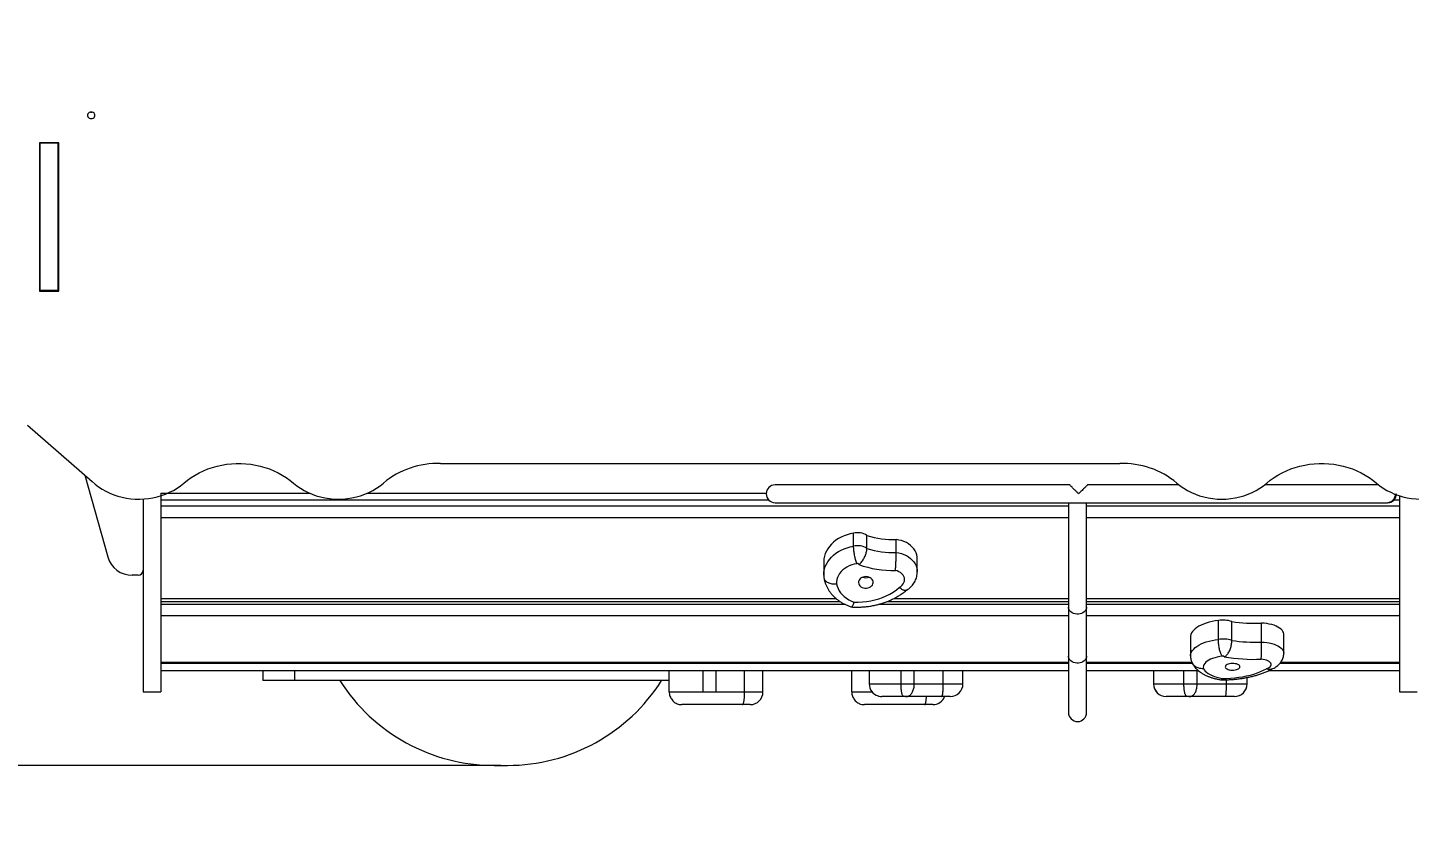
# Model space of a CAD drawing. Header units: millimetres. Extents: x -5824 to 5141, y -3468 to 2764.
# Drawn here: x -1922 to -295, y -910 to 21 of the extents above; entities that cross this region are included whole.
import ezdxf

# ---------------------------------------------------------------- set-up
doc = ezdxf.new("R2010")
doc.units = ezdxf.units.MM
for name, color, linetype in [('DIKOM_ОБЪЕКТ', 7, 'Continuous'), ('DIKOM_РАЗМЕР_ЗОНА', 7, 'Continuous'), ('DIKOM_РАЗМЕР_ОБЪЕКТА', 7, 'Continuous')]:
    doc.layers.add(name, color=color, linetype=linetype)
doc.styles.add('style1', font='arial.ttf', dxfattribs={"width": 0.8})
doc.dimstyles.new('1-50', dxfattribs={"dimtxt": 300, "dimasz": 200, "dimexe": 100, "dimexo": 0, "dimgap": 100, "dimtad": 1, "dimtxsty": 'style1', "dimcen": 200, "dimclrd": 7, "dimclre": 7, "dimclrt": 7, "dimadec": 1, "dimazin": 2, "dimtfac": 1, "dimtmove": 0, "dimatfit": 2, "dimfxl": 0, "dimlwd": 25, "dimlwe": 18, "dimarcsym": 0})

# ---------------------------------------------------------------- blocks, each defined once
blk = doc.blocks.new('*D13')
at = {"layer": 'Defpoints', "color": 0, "transparency": 16777216}
for p in [(5141.2, -697.1), (-4736.1, -1186), (5141.2, -3367.9)]:
    blk.add_point(p, dxfattribs=at)
at = {"layer": 'DIKOM_РАЗМЕР_ЗОНА', "color": 7, "lineweight": 18, "transparency": 16777216}
for p, q in [((5141.2, -697.1), (5141.2, -3467.9)), ((-4736.1, -1186), (-4736.1, -3467.9))]:
    blk.add_line(p, q, dxfattribs=at)
at = {"layer": 'DIKOM_РАЗМЕР_ЗОНА', "color": 7, "lineweight": 25, "transparency": 16777216}
blk.add_line((-4336.1, -3367.9), (4741.2, -3367.9), dxfattribs=at)
at = {"layer": 'DIKOM_РАЗМЕР_ЗОНА', "color": 7, "transparency": 16777216}
for points in [[(-4336.1, -3301.3), (-4336.1, -3434.6), (-4736.1, -3367.9)], [(4741.2, -3301.3), (4741.2, -3434.6), (5141.2, -3367.9)]]:
    blk.add_solid(points, dxfattribs=at)
at = {"layer": 'DIKOM_РАЗМЕР_ЗОНА', "color": 7, "transparency": 16777216, "insert": (273.3, -3134.8), "char_height": 300, "attachment_point": 5, "style": 'style1'}
blk.add_mtext('9900', dxfattribs=at)
blk = doc.blocks.new('*D14')
at = {"layer": 'Defpoints', "color": 0, "transparency": 16777216}
for p in [(3141.2, -256.5), (-3089.7, -266.9), (3141.2, -2039.4)]:
    blk.add_point(p, dxfattribs=at)
at = {"layer": 'DIKOM_РАЗМЕР_ОБЪЕКТА', "color": 7, "lineweight": 18, "transparency": 16777216}
for p, q in [((3141.2, -256.5), (3141.2, -2139.4)), ((-3089.7, -266.9), (-3089.7, -2139.4))]:
    blk.add_line(p, q, dxfattribs=at)
at = {"layer": 'DIKOM_РАЗМЕР_ОБЪЕКТА', "color": 7, "lineweight": 25, "transparency": 16777216}
blk.add_line((-2689.7, -2039.4), (2741.2, -2039.4), dxfattribs=at)
at = {"layer": 'DIKOM_РАЗМЕР_ОБЪЕКТА', "color": 7, "transparency": 16777216}
for points in [[(-2689.7, -1972.8), (-2689.7, -2106.1), (-3089.7, -2039.4)], [(2741.2, -1972.8), (2741.2, -2106.1), (3141.2, -2039.4)]]:
    blk.add_solid(points, dxfattribs=at)
at = {"layer": 'DIKOM_РАЗМЕР_ОБЪЕКТА', "color": 7, "transparency": 16777216, "insert": (361.8, -1806.3), "char_height": 300, "attachment_point": 5, "style": 'style1'}
blk.add_mtext('6200', dxfattribs=at)
blk = doc.blocks.new('*D15')
at = {"layer": 'Defpoints', "color": 0, "transparency": 16777216}
for p in [(-1365, 964.2), (-3682.3, -847.2), (-1365, -847.2)]:
    blk.add_point(p, dxfattribs=at)
at = {"layer": 'DIKOM_РАЗМЕР_ОБЪЕКТА', "color": 7, "lineweight": 18, "transparency": 16777216}
for p, q in [((-1365, 964.2), (-3782.3, 964.2)), ((-1365, -847.2), (-3782.3, -847.2))]:
    blk.add_line(p, q, dxfattribs=at)
at = {"layer": 'DIKOM_РАЗМЕР_ОБЪЕКТА', "color": 7, "lineweight": 25, "transparency": 16777216}
blk.add_line((-3682.3, 564.2), (-3682.3, -447.2), dxfattribs=at)
at = {"layer": 'DIKOM_РАЗМЕР_ОБЪЕКТА', "color": 7, "transparency": 16777216}
for points in [[(-3749, 564.2), (-3615.7, 564.2), (-3682.3, 964.2)], [(-3749, -447.2), (-3615.7, -447.2), (-3682.3, -847.2)]]:
    blk.add_solid(points, dxfattribs=at)
at = {"layer": 'DIKOM_РАЗМЕР_ОБЪЕКТА', "color": 7, "transparency": 16777216, "insert": (-3915.5, 58.5), "char_height": 300, "attachment_point": 5, "rotation": 90, "style": 'style1'}
blk.add_mtext('1800', dxfattribs=at)

msp = doc.modelspace()

# ---------------------------------------------------------------- linework, layer by layer
at = {"layer": 'DIKOM_ОБЪЕКТ', "color": 7, "linetype": 'Continuous', "lineweight": 15}
for p, q in [((-1885.343, -114.347), (-1907.843, -114.347)), ((-1907.843, -114.347), (-1907.843, -288.851)), ((-1907.093, -114.347), (-1907.093, -114.996)), ((-1886.093, -114.996), (-1907.093, -114.996)), ((-1907.093, -288.201), (-1907.093, -114.996)), ((-1886.093, -114.347), (-1886.093, -114.996)), ((-1886.093, -288.201), (-1886.093, -114.996)), ((-1885.343, -288.851), (-1885.343, -114.347)), ((-1885.343, -275.61), (-1886.093, -275.61)), ((-1907.843, -281.351), (-1907.093, -281.351)), ((-1907.843, -288.851), (-1885.343, -288.851)), ((-1886.093, -288.201), (-1907.093, -288.201)), ((-1885.343, -278.022), (-1886.093, -278.022)), ((-1886.093, -281.351), (-1885.343, -281.351)), ((-1922.176, -446.589), (-1846.148, -512.972)), ((-1435.825, -491.886), (-636.361, -491.886)), ((-1854.585, -505.605), (-1827.709, -601.589)), ((-695.068, -517), (-1041.999, -517)), ((-566.461, -517), (-674.222, -517)), ((-331.465, -517), (-465.796, -517)), ((-1785.974, -533.671), (-1785.974, -760.5)), ((-1764.974, -526.65), (-1764.974, -760.5)), ((-1764.974, -526.65), (-1590.283, -526.65)), ((-1764.974, -534.473), (-1049.849, -534.473)), ((-1521.833, -526.65), (-1052.465, -526.65)), ((-313.248, -534.473), (-306.974, -534.473)), ((-306.974, -529.847), (-306.974, -760.5)), ((-1764.974, -541.641), (-696.624, -541.641)), ((-1041.999, -538), (-322.009, -538)), ((-696.624, -538), (-696.624, -661.092)), ((-675.324, -661.092), (-675.324, -538)), ((-675.324, -541.641), (-306.974, -541.641)), ((-322.009, -538), (-321.07, -538)), ((-696.624, -555.67), (-1764.974, -555.67)), ((-306.974, -555.67), (-675.324, -555.67)), ((-949.623, -589.192), (-949.623, -573.894)), ((-933.938, -591.949), (-933.938, -576.65)), ((-899.419, -596.707), (-899.419, -581.409)), ((-984.71, -607.911), (-984.71, -623.209)), ((-874.626, -619.405), (-874.626, -604.107)), ((-1791.974, -623.5), (-1798.821, -623.5)), ((-1764.974, -650.579), (-970.481, -650.579)), ((-901.885, -650.579), (-696.624, -650.579)), ((-675.324, -650.579), (-306.974, -650.579)), ((-1764.974, -654.46), (-965.345, -654.46)), ((-1764.974, -657.596), (-959.81, -657.596)), ((-920.114, -657.596), (-696.624, -657.596)), ((-910.498, -654.46), (-696.624, -654.46)), ((-696.624, -661.092), (-696.624, -718.639)), ((-675.324, -654.46), (-306.974, -654.46)), ((-675.324, -657.596), (-306.974, -657.596)), ((-675.324, -718.639), (-675.324, -661.092)), ((-696.624, -671.055), (-1764.974, -671.055)), ((-306.974, -671.055), (-675.324, -671.055)), ((-520.16, -698.926), (-520.16, -676.674)), ((-504.305, -700.116), (-504.305, -677.865)), ((-469.507, -701.985), (-469.507, -679.733)), ((-552.882, -696.026), (-552.882, -718.278)), ((-443.121, -715.152), (-443.121, -692.901)), ((-1764.974, -725.754), (-696.624, -725.754)), ((-1764.974, -726.853), (-696.624, -726.853)), ((-696.624, -718.639), (-696.624, -784.941)), ((-675.324, -784.941), (-675.324, -718.639)), ((-675.324, -725.754), (-551.411, -725.754)), ((-675.324, -726.853), (-550.901, -726.853)), ((-447.405, -726.853), (-306.974, -726.853)), ((-446.573, -725.754), (-306.974, -725.754)), ((-696.624, -735.723), (-1764.974, -735.723)), ((-1644.974, -735.723), (-1644.974, -747.223)), ((-1607.461, -747.223), (-1644.974, -747.223)), ((-1607.461, -747.223), (-1607.461, -735.723)), ((-1166.64, -747.223), (-1607.461, -747.223)), ((-1166.64, -760.723), (-1166.64, -735.723)), ((-1126.714, -760.723), (-1126.714, -735.723)), ((-1111.518, -760.723), (-1111.518, -735.723)), ((-1077.892, -760.723), (-1077.892, -735.723)), ((-1056.292, -760.723), (-1056.292, -735.723)), ((-951.741, -760.723), (-951.741, -735.723)), ((-931.165, -735.723), (-931.165, -751.223)), ((-893.671, -751.223), (-893.671, -735.723)), ((-878.204, -751.223), (-878.204, -735.723)), ((-844.073, -751.223), (-844.073, -735.723)), ((-820.871, -751.223), (-820.871, -735.723)), ((-543.67, -735.723), (-675.324, -735.723)), ((-596.544, -735.723), (-596.544, -751.223)), ((-596.527, -735.723), (-596.527, -751.223)), ((-560.688, -751.223), (-560.688, -735.723)), ((-545.065, -751.223), (-545.065, -735.723)), ((-510.657, -751.223), (-510.657, -746.446)), ((-486.365, -751.223), (-486.365, -743.738)), ((-486.277, -751.223), (-486.277, -743.722)), ((-306.974, -735.723), (-461.067, -735.723)), ((-1785.974, -760.5), (-1764.974, -760.5)), ((-1166.64, -760.723), (-1126.714, -760.723)), ((-1126.714, -760.723), (-1111.518, -760.723)), ((-1111.518, -760.723), (-1077.892, -760.723)), ((-1077.892, -760.723), (-1056.292, -760.723)), ((-951.741, -760.723), (-927.773, -760.723)), ((-931.165, -751.223), (-893.671, -751.223)), ((-893.671, -751.223), (-878.204, -751.223)), ((-878.204, -751.223), (-844.073, -751.223)), ((-844.073, -751.223), (-820.871, -751.223)), ((-596.544, -751.223), (-596.527, -751.223)), ((-596.527, -751.223), (-560.688, -751.223)), ((-560.688, -751.223), (-545.065, -751.223)), ((-545.065, -751.223), (-510.657, -751.223)), ((-510.657, -751.223), (-486.365, -751.223)), ((-486.365, -751.223), (-486.277, -751.223)), ((-306.974, -760.5), (-285.974, -760.5)), ((-1124.353, -775.723), (-1151.629, -775.723)), ((-1122.374, -775.723), (-1124.353, -775.723)), ((-1080.616, -775.723), (-1122.379, -775.723)), ((-1071.292, -775.723), (-1080.616, -775.723)), ((-910.103, -775.723), (-936.73, -775.723)), ((-890.471, -766.223), (-916.165, -766.223)), ((-908.095, -775.723), (-910.103, -775.723)), ((-866.023, -775.723), (-908.098, -775.723)), ((-888.423, -766.223), (-890.471, -766.223)), ((-845.951, -766.223), (-888.423, -766.223)), ((-856.385, -775.723), (-866.023, -775.723)), ((-835.871, -766.223), (-845.951, -766.223)), ((-581.527, -766.223), (-581.543, -766.223)), ((-556.928, -766.223), (-581.527, -766.223)), ((-554.834, -766.223), (-556.928, -766.223)), ((-511.962, -766.223), (-554.834, -766.223)), ((-501.365, -766.223), (-511.962, -766.223)), ((-501.277, -766.223), (-501.365, -766.223)), ((-1372.728, -847.223), (-1357.22, -847.223))]:
    msp.add_line(p, q, dxfattribs=at)
at = {"layer": 'DIKOM_ОБЪЕКТ', "color": 7, "linetype": 'Continuous', "lineweight": 15, "flags": 128}
for points in [[(-1847.093, -78.277), (-1848.333, -78.431), (-1849.472, -78.882), (-1850.419, -79.592), (-1851.096, -80.504), (-1851.448, -81.545), (-1851.448, -82.63), (-1851.096, -83.67), (-1850.419, -84.583), (-1849.472, -85.293), (-1848.333, -85.743), (-1847.093, -85.898), (-1845.854, -85.743), (-1844.714, -85.293), (-1843.768, -84.583), (-1843.091, -83.67), (-1842.738, -82.63), (-1842.738, -81.545), (-1843.091, -80.504), (-1843.768, -79.592), (-1844.714, -78.882), (-1845.854, -78.431), (-1847.093, -78.277)], [(-1847.874, -78.337), (-1847.093, -78.398), (-1846.312, -78.337)], [(-1738.16, -514.941), (-1733.969, -511.55), (-1729.542, -508.392), (-1724.895, -505.481), (-1720.047, -502.827), (-1715.016, -500.441), (-1709.823, -498.333), (-1704.488, -496.51), (-1699.031, -494.98), (-1693.475, -493.748), (-1687.84, -492.821), (-1682.15, -492.2), (-1676.426, -491.889), (-1670.69, -491.889), (-1664.966, -492.2), (-1659.275, -492.821), (-1653.641, -493.748), (-1648.084, -494.98), (-1642.628, -496.51), (-1637.293, -498.333), (-1632.1, -500.441), (-1627.069, -502.827), (-1622.221, -505.481), (-1617.574, -508.392), (-1613.147, -511.55), (-1608.956, -514.941)], [(-463.23, -514.941), (-459.04, -511.55), (-454.613, -508.392), (-449.966, -505.481), (-445.117, -502.827), (-440.087, -500.441), (-434.894, -498.333), (-429.559, -496.51), (-424.102, -494.98), (-418.546, -493.748), (-412.911, -492.821), (-407.221, -492.2), (-401.496, -491.889), (-395.761, -491.889), (-390.037, -492.2), (-384.346, -492.821), (-378.712, -493.748), (-373.155, -494.98), (-367.699, -496.51), (-362.364, -498.333), (-357.17, -500.441), (-352.14, -502.827), (-347.292, -505.481), (-342.645, -508.392), (-338.217, -511.55), (-334.027, -514.941)], [(-1846.148, -512.972), (-1842.458, -516.196), (-1838.518, -519.19), (-1834.345, -521.938), (-1829.962, -524.427), (-1825.388, -526.645), (-1820.646, -528.58), (-1815.76, -530.224), (-1810.754, -531.569), (-1805.651, -532.607), (-1800.477, -533.334), (-1795.256, -533.747), (-1790.016, -533.842), (-1784.78, -533.621), (-1779.575, -533.083), (-1774.426, -532.231), (-1769.359, -531.071), (-1764.397, -529.606), (-1759.566, -527.845), (-1754.888, -525.796), (-1750.387, -523.469), (-1746.085, -520.876), (-1742.002, -518.029), (-1738.16, -514.941)], [(-1608.956, -514.941), (-1605.041, -518.082), (-1600.878, -520.974), (-1596.489, -523.603), (-1591.894, -525.954), (-1587.118, -528.017), (-1582.185, -529.78), (-1577.119, -531.235), (-1571.947, -532.374), (-1566.694, -533.192), (-1561.388, -533.684), (-1556.054, -533.849), (-1550.721, -533.684), (-1545.414, -533.191), (-1540.162, -532.373), (-1534.99, -531.233), (-1529.924, -529.778), (-1524.991, -528.014), (-1520.216, -525.952), (-1515.621, -523.6), (-1511.232, -520.971), (-1507.069, -518.078), (-1503.155, -514.937)], [(-569.032, -514.937), (-565.117, -518.078), (-560.955, -520.971), (-556.565, -523.6), (-551.971, -525.952), (-547.195, -528.014), (-542.262, -529.778), (-537.197, -531.233), (-532.025, -532.373), (-526.772, -533.191), (-521.466, -533.684), (-516.132, -533.849), (-510.799, -533.684), (-505.492, -533.192), (-500.239, -532.374), (-495.067, -531.235), (-490.002, -529.78), (-485.068, -528.017), (-480.292, -525.954), (-475.698, -523.603), (-471.308, -520.974), (-467.145, -518.082), (-463.23, -514.941)], [(-334.027, -514.941), (-330.184, -518.029), (-326.101, -520.876), (-321.799, -523.469), (-317.298, -525.796), (-312.621, -527.845), (-307.789, -529.606), (-302.828, -531.071), (-297.76, -532.231), (-292.611, -533.083), (-287.406, -533.621), (-282.171, -533.842), (-276.93, -533.747), (-271.71, -533.334), (-266.536, -532.607), (-261.433, -531.569), (-256.426, -530.224), (-251.54, -528.58), (-246.799, -526.645), (-242.225, -524.427), (-237.841, -521.938), (-233.669, -519.19), (-229.728, -516.196), (-226.039, -512.972)], [(-949.623, -573.894), (-953.448, -574.657), (-957.171, -575.689), (-960.762, -576.981), (-964.192, -578.523), (-967.433, -580.302), (-970.459, -582.303), (-973.245, -584.512), (-975.77, -586.91), (-978.012, -589.477), (-979.954, -592.192), (-981.58, -595.035), (-982.877, -597.982), (-983.834, -601.009), (-984.444, -604.092), (-984.701, -607.205), (-984.71, -607.911)], [(-874.626, -604.107), (-874.749, -602.003), (-875.222, -599.483), (-876.045, -597.02), (-877.208, -594.645), (-878.698, -592.386), (-880.495, -590.272), (-882.576, -588.328), (-884.918, -586.579), (-887.491, -585.046), (-890.262, -583.748), (-893.198, -582.701), (-896.263, -581.918), (-899.419, -581.409)], [(-984.71, -623.193), (-984.701, -622.503), (-984.444, -619.39), (-983.834, -616.307), (-982.877, -613.28), (-981.58, -610.334), (-979.954, -607.491), (-978.012, -604.775), (-975.77, -602.208), (-973.245, -599.81), (-970.459, -597.602), (-967.433, -595.6), (-964.192, -593.821), (-960.762, -592.279), (-957.171, -590.987), (-953.448, -589.956), (-949.623, -589.192)], [(-899.419, -596.707), (-896.263, -597.217), (-893.198, -598), (-890.262, -599.047), (-887.491, -600.345), (-884.918, -601.878), (-882.576, -603.627), (-880.495, -605.57), (-878.698, -607.684), (-877.208, -609.943), (-876.045, -612.319), (-875.222, -614.781), (-874.749, -617.301), (-874.627, -619.353)], [(-945.609, -609.845), (-948.766, -610.412), (-951.823, -611.253), (-954.742, -612.36), (-957.486, -613.718), (-960.021, -615.311), (-962.315, -617.117), (-964.339, -619.115), (-966.068, -621.279), (-967.48, -623.583), (-968.558, -625.997), (-969.287, -628.492), (-969.659, -631.035), (-969.67, -633.595)], [(-895.796, -637.765), (-893.989, -636.618), (-892.446, -635.25), (-891.209, -633.699), (-890.313, -632.009), (-889.781, -630.225), (-889.628, -628.396), (-889.859, -626.572), (-890.468, -624.803), (-891.436, -623.138), (-892.739, -621.621), (-894.34, -620.296), (-896.195, -619.197), (-898.254, -618.356), (-900.461, -617.794)], [(-969.67, -633.595), (-968.967, -636.348), (-967.921, -639.033), (-966.541, -641.621), (-964.841, -644.087), (-962.839, -646.407), (-960.554, -648.558), (-958.009, -650.517), (-955.23, -652.265), (-952.244, -653.786), (-949.081, -655.063)], [(-926.615, -630.871), (-927.024, -629.529), (-927.766, -628.28), (-928.811, -627.174), (-930.116, -626.257), (-931.627, -625.567), (-933.284, -625.131), (-935.017, -624.968), (-936.756, -625.085), (-938.431, -625.476), (-939.971, -626.125), (-941.314, -627.006), (-942.406, -628.084), (-943.201, -629.313), (-943.667, -630.643), (-943.785, -632.02), (-943.55, -633.388), (-942.972, -634.691), (-942.073, -635.875), (-940.892, -636.891), (-939.477, -637.699), (-937.885, -638.265), (-936.181, -638.566), (-934.436, -638.589), (-932.72, -638.334), (-931.105, -637.811), (-929.656, -637.042), (-928.432, -636.057), (-927.483, -634.898), (-926.85, -633.612), (-926.556, -632.251), (-926.615, -630.871)], [(-949.081, -655.063), (-944.124, -655.116), (-939.176, -654.881), (-934.263, -654.361), (-929.412, -653.557), (-924.647, -652.475), (-919.996, -651.121), (-915.482, -649.5), (-911.131, -647.623), (-906.965, -645.499), (-903.006, -643.139), (-899.276, -640.557), (-895.796, -637.765)], [(-675.324, -661.092), (-675.506, -662.601), (-676.044, -664.059), (-676.919, -665.416), (-678.104, -666.626), (-679.556, -667.648), (-681.227, -668.446), (-683.06, -668.993), (-684.992, -669.272), (-686.957, -669.272), (-688.889, -668.993), (-690.721, -668.446), (-692.392, -667.648), (-693.845, -666.626), (-695.029, -665.416), (-695.905, -664.059), (-696.443, -662.601), (-696.624, -661.092)], [(-675.324, -661.092), (-675.506, -662.601), (-676.044, -664.059), (-676.919, -665.416), (-678.104, -666.626), (-679.556, -667.648), (-681.227, -668.446), (-683.06, -668.993), (-684.992, -669.272), (-686.957, -669.272), (-688.889, -668.993), (-690.721, -668.446), (-692.392, -667.648), (-693.845, -666.626), (-695.029, -665.416), (-695.905, -664.059), (-696.443, -662.601), (-696.624, -661.092)], [(-520.16, -676.674), (-523.926, -677.209), (-527.571, -677.897), (-531.066, -678.731), (-534.383, -679.705), (-537.494, -680.81), (-540.376, -682.038), (-543.003, -683.379), (-545.357, -684.823), (-547.416, -686.356), (-549.165, -687.968), (-550.59, -689.645), (-551.679, -691.373), (-552.422, -693.139), (-552.816, -694.929), (-552.882, -696.026)], [(-443.121, -692.901), (-443.14, -692.424), (-443.435, -690.962), (-444.083, -689.524), (-445.077, -688.127), (-446.405, -686.79), (-448.05, -685.527), (-449.992, -684.356), (-452.206, -683.29), (-454.667, -682.343), (-457.342, -681.525), (-460.2, -680.848), (-463.205, -680.32), (-466.32, -679.947), (-469.507, -679.733)], [(-552.882, -718.268), (-552.816, -717.18), (-552.422, -715.391), (-551.679, -713.625), (-550.59, -711.897), (-549.165, -710.22), (-547.416, -708.608), (-545.357, -707.074), (-543.003, -705.631), (-540.376, -704.29), (-537.494, -703.062), (-534.383, -701.956), (-531.066, -700.983), (-527.571, -700.149), (-523.926, -699.461), (-520.16, -698.926)], [(-469.507, -701.985), (-466.32, -702.198), (-463.205, -702.572), (-460.2, -703.1), (-457.342, -703.777), (-454.667, -704.594), (-452.206, -705.542), (-449.992, -706.608), (-448.05, -707.779), (-446.405, -709.041), (-445.077, -710.379), (-444.083, -711.776), (-443.435, -713.214), (-443.14, -714.676), (-443.121, -715.152)], [(-675.324, -718.639), (-675.506, -720.149), (-676.044, -721.607), (-676.919, -722.964), (-678.104, -724.174), (-679.556, -725.195), (-681.227, -725.993), (-683.06, -726.541), (-684.992, -726.819), (-686.957, -726.819), (-688.889, -726.541), (-690.721, -725.993), (-692.392, -725.195), (-693.845, -724.174), (-695.029, -722.964), (-695.905, -721.607), (-696.443, -720.149), (-696.624, -718.639)], [(-675.324, -718.639), (-675.506, -720.149), (-676.044, -721.607), (-676.919, -722.964), (-678.104, -724.174), (-679.556, -725.195), (-681.227, -725.993), (-683.06, -726.541), (-684.992, -726.819), (-686.957, -726.819), (-688.889, -726.541), (-690.721, -725.993), (-692.392, -725.195), (-693.845, -724.174), (-695.029, -722.964), (-695.905, -721.607), (-696.443, -720.149), (-696.624, -718.639)], [(-515.35, -718.778), (-518.462, -719.184), (-521.456, -719.745), (-524.293, -720.456), (-526.938, -721.306), (-529.357, -722.286), (-531.521, -723.384), (-533.403, -724.584), (-534.978, -725.874), (-536.227, -727.235), (-537.134, -728.651), (-537.688, -730.105), (-537.882, -731.578), (-537.713, -733.051)], [(-513.176, -719.243), (-513.252, -719.081), (-513.417, -718.934), (-513.661, -718.812), (-513.967, -718.723), (-514.312, -718.673), (-514.675, -718.666), (-515.029, -718.702), (-515.35, -718.778)], [(-494.914, -730.399), (-495.417, -729.637), (-496.245, -728.936), (-497.366, -728.326), (-498.733, -727.832), (-500.29, -727.473), (-501.974, -727.264), (-503.716, -727.214), (-505.445, -727.324), (-507.089, -727.592), (-508.582, -728.004), (-509.861, -728.545), (-510.876, -729.193), (-511.584, -729.92), (-511.956, -730.697), (-511.978, -731.493), (-511.648, -732.274), (-510.979, -733.009), (-510, -733.668), (-508.749, -734.223), (-507.279, -734.652), (-505.65, -734.937), (-503.928, -735.067), (-502.184, -735.037), (-500.489, -734.847), (-498.912, -734.505), (-497.519, -734.026), (-496.366, -733.429), (-495.5, -732.738), (-494.957, -731.982), (-494.759, -731.191), (-494.914, -730.399)], [(-463.661, -733.589), (-461.937, -732.883), (-460.491, -732.057), (-459.365, -731.134), (-458.588, -730.138), (-458.182, -729.098), (-458.158, -728.042), (-458.516, -726.998), (-459.247, -725.996), (-460.33, -725.062), (-461.737, -724.222), (-463.428, -723.5), (-465.357, -722.914), (-467.472, -722.482), (-469.714, -722.215)], [(-537.713, -733.051), (-536.819, -734.618), (-535.587, -736.136), (-534.028, -737.591), (-532.158, -738.967), (-529.997, -740.252), (-527.565, -741.432), (-524.887, -742.495), (-521.99, -743.431), (-518.902, -744.231), (-515.654, -744.886)], [(-515.654, -744.886), (-510.702, -744.791), (-505.778, -744.532), (-500.909, -744.108), (-496.121, -743.524), (-491.439, -742.781), (-486.89, -741.884), (-482.496, -740.838), (-478.283, -739.648), (-474.271, -738.321), (-470.484, -736.863), (-466.941, -735.283), (-463.661, -733.589)]]:
    msp.add_lwpolyline(points, dxfattribs=at)
at = {"layer": 'DIKOM_ОБЪЕКТ', "color": 7, "linetype": 'Continuous', "lineweight": 15}
for centre, radius, start, end in [((-1847.093, -73.334), 5.064, 261.127481, 278.872519), ((-1439.387, -591.34), 99.518, 87.949035, 129.849166), ((-632.74, -591.165), 99.345, 50.112678, 92.089143), ((-1041.999, -527.5), 10.5, 90, 270), ((-322.009, -527.5), 10.5, 270.000658, 0.000643), ((-321.07, -527.5), 10.5, 269.999581, 0.00172), ((-944.887, -592.949), 19.635, 56.10859, 103.959372), ((-903.584, -484.046), 97.452, 251.851967, 272.449428), ((-1798.821, -593.5), 30, 195.642246, 270), ((-944.887, -608.248), 19.635, 56.10859, 103.959372), ((-903.583, -499.34), 97.456, 251.852248, 272.448758), ((-1791.974, -617.5), 6, 270, 0), ((-944.878, -611.06), 1.418, 12.792472, 121.074906), ((-903.696, -502.656), 115.184, 249.786356, 271.609839), ((-935.163, -615.742), 10.637, 248.978441, 291.021559), ((-514.612, -708.948), 32.747, 71.655465, 99.754041), ((-477.944, -511.866), 168.079, 260.976501, 272.877233), ((-514.612, -731.201), 32.748, 71.656038, 99.753468), ((-477.943, -534.111), 168.085, 260.976521, 272.876821), ((-478.033, -524.567), 197.823, 259.767268, 272.410051), ((-1372.728, -632.223), 215, 212.336026, 270), ((-1357.22, -632.223), 215, 270, 327.663974), ((-1071.292, -760.723), 15, 270, 0), ((-916.165, -751.223), 15, 180, 252.153202), ((-835.871, -751.223), 15, 270, 0), ((-581.544, -751.223), 15, 180, 270), ((-581.527, -751.223), 15, 180, 270), ((-501.365, -751.223), 15, 270, 0), ((-501.277, -751.223), 15, 270, 0), ((-856.386, -760.723), 15, 270, 338.489812), ((-685.974, -784.941), 10.65, 180, 0)]:
    msp.add_arc(centre, radius, start, end, dxfattribs=at)
for points, knots in [([(-684.716, -527.5), (-684.721, -527.495), (-685.518, -526.711), (-687.129, -525.119), (-689.24, -523.029), (-691.032, -521.243), (-692.71, -519.558), (-694.149, -518.089), (-695.06, -517.13), (-695.053, -517.102), (-695.051, -517.091)], [0, 0, 0, 0, 0.00105107, 0.168619, 0.34108582, 0.46156092, 0.58488, 0.76446711, 0.9072183, 1, 1, 1, 1]), ([(-674.225, -517.085), (-674.196, -517.058), (-674.094, -516.964), (-674.603, -517.487), (-675.517, -518.407), (-676.681, -519.568), (-678.027, -520.904), (-679.694, -522.551), (-681.969, -524.795), (-683.688, -526.48), (-684.711, -527.495), (-684.716, -527.5)], [0, 0, 0, 0, 0.04758315, 0.17217345, 0.30347916, 0.40385761, 0.50708728, 0.64470761, 0.78622277, 0.99897064, 1, 1, 1, 1]), ([(-321.07, -538), (-320.433, -537.961), (-319.226, -537.887), (-317.966, -537.589), (-317.386, -537.323), (-317.324, -537.294)], [0, 0, 0, 0, 0.50026672, 0.94721648, 1, 1, 1, 1]), ([(-945.609, -609.845), (-945.614, -609.836), (-946.014, -609.003), (-946.566, -607.374), (-947.29, -604.819), (-947.87, -602.395), (-948.387, -599.898), (-948.822, -597.446), (-949.175, -595.061), (-949.429, -592.862), (-949.592, -590.843), (-949.613, -589.748), (-949.623, -589.192)], [0, 0, 0, 0, 0.00168067, 0.143232348, 0.248861418, 0.357558631, 0.463116092, 0.571733714, 0.677269397, 0.785866405, 0.891401446, 1, 1, 1, 1]), ([(-943.495, -610.746), (-943.488, -610.742), (-942.943, -610.461), (-941.96, -609.713), (-940.539, -608.255), (-939.134, -606.418), (-937.805, -604.281), (-936.643, -602.032), (-935.681, -599.789), (-934.909, -597.575), (-934.358, -595.503), (-934.004, -593.57), (-933.96, -592.494), (-933.938, -591.949)], [0, 0, 0, 0, 0.001079465, 0.08125462, 0.164376752, 0.268224245, 0.375111257, 0.478070198, 0.583958117, 0.686485501, 0.791959303, 0.894487987, 1, 1, 1, 1]), ([(-900.461, -617.794), (-900.459, -617.782), (-900.347, -616.882), (-900.171, -615.181), (-899.964, -612.533), (-899.809, -610.049), (-899.682, -607.504), (-899.583, -605.014), (-899.508, -602.602), (-899.457, -600.386), (-899.425, -598.356), (-899.421, -597.262), (-899.419, -596.707)], [0, 0, 0, 0, 0.00204392, 0.14514665, 0.25093627, 0.35975987, 0.4650814, 0.57343172, 0.67855255, 0.78670817, 0.89182771, 1, 1, 1, 1]), ([(-984.686, -623.189), (-984.694, -623.392), (-984.733, -624.366), (-984.642, -625.339), (-984.57, -626.11)], [0, 0, 0, 0, 0.20777382, 1, 1, 1, 1]), ([(-984.574, -626.267), (-984.434, -627.031), (-984.089, -628.922), (-983.257, -631.888), (-982.043, -635.133), (-980.531, -638.282), (-978.735, -641.318), (-976.662, -644.224), (-974.323, -646.983), (-971.73, -649.578), (-968.898, -651.992), (-965.844, -654.209), (-962.585, -656.214), (-959.145, -657.994), (-955.599, -659.506), (-953.151, -660.371), (-951.921, -660.743), (-951.897, -660.75)], [0, 0, 0, 0, 0.04819227, 0.1193023, 0.19053606, 0.2620756, 0.3340123, 0.40641879, 0.47933504, 0.55277355, 0.62671552, 0.70112104, 0.77593187, 0.85107948, 0.92649738, 0.99858667, 1, 1, 1, 1]), ([(-984.537, -626.107), (-984.507, -626.449), (-984.43, -627.309), (-983.828, -628.596), (-982.805, -629.938), (-981.405, -631.11), (-979.662, -632.102), (-977.652, -632.869), (-975.396, -633.402), (-972.759, -633.704), (-970.799, -633.685), (-969.696, -633.597), (-969.67, -633.595)], [0, 0, 0, 0, 0.07414172, 0.18683113, 0.2963458, 0.40903644, 0.51857496, 0.63128388, 0.74087464, 0.85364394, 0.99652718, 1, 1, 1, 1]), ([(-887.277, -640.987), (-887.264, -640.98), (-886.369, -640.473), (-884.715, -639.28), (-882.419, -637.336), (-880.386, -635.155), (-878.632, -632.796), (-877.178, -630.286), (-876.043, -627.661), (-875.22, -624.956), (-874.761, -622.207), (-874.574, -620.322), (-874.63, -619.371), (-874.632, -619.337)], [0, 0, 0, 0, 0.00161833, 0.11592796, 0.23002547, 0.34320619, 0.45522461, 0.56592681, 0.67527521, 0.78332827, 0.89021654, 0.99614944, 1, 1, 1, 1]), ([(-951.824, -660.756), (-951.167, -660.795), (-948.798, -660.938), (-944.702, -660.986), (-939.552, -660.808), (-934.424, -660.361), (-929.336, -659.652), (-924.309, -658.683), (-919.36, -657.456), (-914.511, -655.975), (-909.778, -654.245), (-905.181, -652.272), (-900.74, -650.061), (-896.468, -647.623), (-892.397, -644.956), (-889.241, -642.653), (-887.505, -641.19), (-886.986, -640.753)], [0, 0, 0, 0, 0.02775701, 0.10012109, 0.17250677, 0.24491119, 0.31733733, 0.38978458, 0.46225083, 0.53473246, 0.60722149, 0.67970586, 0.75216902, 0.82459065, 0.89694164, 0.96919207, 1, 1, 1, 1]), ([(-887.298, -640.95), (-887.517, -641.078), (-888.031, -641.379), (-889.114, -641.44), (-890.455, -641.19), (-891.964, -640.565), (-893.737, -639.5), (-895.048, -638.453), (-895.785, -637.776), (-895.796, -637.765)], [0, 0, 0, 0, 0.1203329, 0.28246073, 0.44925999, 0.61180113, 0.77901959, 0.9966929, 1, 1, 1, 1]), ([(-951.885, -660.711), (-951.859, -660.732), (-951.732, -660.833), (-951.425, -660.6), (-950.976, -660.006), (-950.461, -658.975), (-949.836, -657.415), (-949.36, -655.984), (-949.084, -655.074), (-949.081, -655.063)], [0, 0, 0, 0, 0.04613499, 0.21931589, 0.39742862, 0.5722782, 0.75207463, 0.99716365, 1, 1, 1, 1]), ([(-515.35, -718.778), (-515.355, -718.773), (-515.812, -718.303), (-516.469, -717.261), (-517.334, -715.355), (-518.033, -713.355), (-518.659, -711.11), (-519.186, -708.725), (-519.615, -706.223), (-519.923, -703.726), (-520.122, -701.241), (-520.147, -699.705), (-520.16, -698.926)], [0, 0, 0, 0, 0.00168406, 0.1432356, 0.24886502, 0.35755889, 0.46311908, 0.57173351, 0.67726999, 0.78586316, 0.89139952, 1, 1, 1, 1]), ([(-513.176, -719.243), (-513.169, -719.241), (-512.645, -719.065), (-511.712, -718.574), (-510.38, -717.501), (-509.074, -716.016), (-507.847, -714.127), (-506.778, -711.982), (-505.897, -709.689), (-505.191, -707.268), (-504.688, -704.837), (-504.366, -702.403), (-504.326, -700.886), (-504.305, -700.116)], [0, 0, 0, 0, 0.00107995, 0.08125471, 0.16437513, 0.26822417, 0.37510894, 0.47806729, 0.58395672, 0.68648633, 0.79195882, 0.89448808, 1, 1, 1, 1]), ([(-469.714, -722.215), (-469.714, -722.207), (-469.666, -721.686), (-469.598, -720.58), (-469.54, -718.59), (-469.509, -716.534), (-469.495, -714.243), (-469.492, -711.825), (-469.495, -709.299), (-469.501, -706.788), (-469.506, -704.296), (-469.507, -702.763), (-469.507, -701.985)], [0, 0, 0, 0, 0.00204564, 0.14515121, 0.250937, 0.35976239, 0.46508668, 0.57343538, 0.67855716, 0.7867093, 0.89182976, 1, 1, 1, 1]), ([(-457.796, -734.057), (-457.682, -734.016), (-456.582, -733.619), (-454.731, -732.746), (-452.348, -731.361), (-450.31, -729.858), (-448.52, -728.211), (-446.974, -726.424), (-445.673, -724.507), (-444.625, -722.471), (-443.803, -720.26), (-443.297, -717.905), (-443.08, -716.155), (-443.132, -715.245), (-443.138, -715.149)], [0, 0, 0, 0, 0.01417239, 0.13673883, 0.24250286, 0.34294534, 0.43885305, 0.53142438, 0.62167069, 0.71034877, 0.79802011, 0.89472711, 0.98892231, 1, 1, 1, 1]), ([(-552.854, -718.257), (-552.863, -718.445), (-552.911, -719.489), (-552.685, -721.354), (-552.364, -723.034), (-552.131, -723.853), (-552.122, -723.886)], [0, 0, 0, 0, 0.09902761, 0.54951744, 0.98195354, 1, 1, 1, 1]), ([(-552.071, -723.872), (-551.962, -724.295), (-551.67, -725.426), (-550.74, -727.128), (-549.368, -728.901), (-547.633, -730.424), (-545.638, -731.631), (-543.398, -732.509), (-540.781, -733.07), (-538.835, -733.129), (-537.739, -733.053), (-537.713, -733.051)], [0, 0, 0, 0, 0.07448313, 0.199127423, 0.327386229, 0.452054646, 0.580338909, 0.705071881, 0.833418421, 0.996043087, 1, 1, 1, 1]), ([(-551.604, -725.339), (-551.341, -725.932), (-550.716, -727.342), (-549.452, -729.436), (-547.832, -731.631), (-545.94, -733.718), (-543.771, -735.704), (-541.313, -737.583), (-538.564, -739.342), (-535.54, -740.959), (-532.281, -742.414), (-528.836, -743.689), (-525.253, -744.782), (-521.562, -745.684), (-518.771, -746.241), (-517.21, -746.479), (-516.932, -746.522)], [0, 0, 0, 0, 0.047898567, 0.114031758, 0.181748867, 0.251985621, 0.325339271, 0.402184409, 0.482427838, 0.565327529, 0.649664208, 0.734010269, 0.817650951, 0.900380363, 0.98223479, 1, 1, 1, 1]), ([(-516.871, -746.528), (-516.509, -746.531), (-514.469, -746.548), (-510.748, -746.473), (-505.729, -746.238), (-500.745, -745.842), (-495.813, -745.293), (-490.948, -744.589), (-486.164, -743.73), (-481.478, -742.717), (-476.903, -741.549), (-472.453, -740.222), (-468.139, -738.738), (-463.985, -737.085), (-460.462, -735.513), (-458.423, -734.421), (-457.632, -733.997)], [0, 0, 0, 0, 0.01648342, 0.09300876, 0.16957134, 0.24620971, 0.3229758, 0.39992858, 0.4771254, 0.5546331, 0.63251784, 0.71085323, 0.78970647, 0.8691422, 0.94920369, 1, 1, 1, 1]), ([(-516.871, -746.483), (-516.817, -746.495), (-516.634, -746.536), (-516.231, -746.105), (-515.872, -745.423), (-515.657, -744.892), (-515.654, -744.886)], [0, 0, 0, 0, 0.14647757, 0.50527044, 0.99432835, 1, 1, 1, 1]), ([(-457.804, -734.037), (-457.879, -734.075), (-458.421, -734.353), (-459.602, -734.497), (-461.47, -734.422), (-462.863, -733.964), (-463.649, -733.595), (-463.661, -733.589)], [0, 0, 0, 0, 0.04561172, 0.32728657, 0.61706786, 0.99426543, 1, 1, 1, 1]), ([(-1166.64, -760.723), (-1166.6, -761.554), (-1166.519, -763.24), (-1165.865, -765.687), (-1164.831, -768.015), (-1163.425, -770.116), (-1161.673, -771.968), (-1159.653, -773.486), (-1157.385, -774.655), (-1154.735, -775.496), (-1152.765, -775.721), (-1151.656, -775.723), (-1151.629, -775.723)], [0, 0, 0, 0, 0.10577378, 0.21461528, 0.320388, 0.42922772, 0.53502196, 0.64387969, 0.74972874, 0.85864532, 0.99664496, 1, 1, 1, 1]), ([(-1080.616, -775.723), (-1080.613, -775.723), (-1080.374, -775.721), (-1079.978, -775.495), (-1079.47, -774.637), (-1079.065, -773.479), (-1078.71, -771.95), (-1078.417, -770.122), (-1078.184, -768.011), (-1078.018, -765.716), (-1077.912, -763.256), (-1077.899, -761.576), (-1077.892, -760.723)], [0, 0, 0, 0, 0.00203973, 0.14514544, 0.25093365, 0.35975747, 0.46508096, 0.57343081, 0.67855116, 0.78670491, 0.89182967, 1, 1, 1, 1]), ([(-951.741, -760.723), (-951.701, -761.554), (-951.62, -763.24), (-950.966, -765.687), (-949.932, -768.015), (-948.526, -770.116), (-946.774, -771.968), (-944.753, -773.486), (-942.485, -774.655), (-939.836, -775.496), (-937.866, -775.721), (-936.757, -775.723), (-936.73, -775.723)], [0, 0, 0, 0, 0.10577366, 0.21461526, 0.3203875, 0.42922833, 0.53502072, 0.64388052, 0.74972957, 0.85864342, 0.99664497, 1, 1, 1, 1]), ([(-890.471, -766.223), (-890.475, -766.223), (-890.814, -766.224), (-891.262, -766.002), (-891.841, -765.158), (-892.299, -764.005), (-892.706, -762.479), (-893.046, -760.648), (-893.322, -758.533), (-893.52, -756.23), (-893.647, -753.764), (-893.663, -752.078), (-893.671, -751.223)], [0, 0, 0, 0, 0.00168028, 0.14323006, 0.2488616, 0.35755605, 0.46311633, 0.57173642, 0.6772677, 0.78586521, 0.89140004, 1, 1, 1, 1]), ([(-888.423, -766.223), (-888.415, -766.223), (-887.852, -766.224), (-886.82, -766.156), (-885.315, -765.789), (-883.814, -765.058), (-882.387, -763.894), (-881.134, -762.367), (-880.094, -760.549), (-879.258, -758.454), (-878.66, -756.176), (-878.276, -753.737), (-878.228, -752.069), (-878.204, -751.223)], [0, 0, 0, 0, 0.00108088, 0.08125456, 0.16437856, 0.2682262, 0.37510943, 0.47807135, 0.58395562, 0.68648548, 0.79195893, 0.89449055, 1, 1, 1, 1]), ([(-845.951, -766.223), (-845.949, -766.223), (-845.773, -766.224), (-845.489, -765.994), (-845.132, -765.138), (-844.852, -763.979), (-844.612, -762.45), (-844.417, -760.622), (-844.263, -758.511), (-844.155, -756.216), (-844.086, -753.756), (-844.078, -752.076), (-844.073, -751.223)], [0, 0, 0, 0, 0.00203897, 0.14514519, 0.25093561, 0.35975422, 0.46508016, 0.57343254, 0.6785524, 0.78670643, 0.89182959, 1, 1, 1, 1]), ([(-556.928, -766.223), (-556.933, -766.223), (-557.312, -766.224), (-557.833, -766.002), (-558.511, -765.158), (-559.053, -764.005), (-559.536, -762.479), (-559.942, -760.648), (-560.27, -758.533), (-560.507, -756.23), (-560.659, -753.764), (-560.678, -752.078), (-560.688, -751.223)], [0, 0, 0, 0, 0.00168047, 0.14322704, 0.24886237, 0.3575547, 0.46311727, 0.57173538, 0.67726829, 0.7858659, 0.89140001, 1, 1, 1, 1]), ([(-554.834, -766.223), (-554.826, -766.223), (-554.276, -766.224), (-553.276, -766.156), (-551.829, -765.789), (-550.393, -765.058), (-549.033, -763.894), (-547.842, -762.367), (-546.855, -760.549), (-546.063, -758.454), (-545.497, -756.176), (-545.134, -753.737), (-545.088, -752.069), (-545.065, -751.223)], [0, 0, 0, 0, 0.001079731, 0.081253328, 0.164376192, 0.268220406, 0.375110532, 0.478069775, 0.583954104, 0.686485374, 0.791958628, 0.894490348, 1, 1, 1, 1]), ([(-511.962, -766.223), (-511.96, -766.223), (-511.827, -766.224), (-511.618, -765.994), (-511.363, -765.138), (-511.169, -763.979), (-511.007, -762.45), (-510.877, -760.622), (-510.778, -758.511), (-510.708, -756.216), (-510.665, -753.756), (-510.66, -752.076), (-510.657, -751.223)], [0, 0, 0, 0, 0.00204377, 0.14514732, 0.25093834, 0.35975904, 0.46508346, 0.57343239, 0.67855242, 0.786706, 0.89183018, 1, 1, 1, 1]), ([(-920.746, -765.449), (-920.323, -765.595), (-918.876, -766.095), (-917.299, -766.221), (-916.191, -766.223), (-916.165, -766.223)], [0, 0, 0, 0, 0.28738287, 0.98308308, 1, 1, 1, 1]), ([(-866.023, -775.723), (-866.02, -775.723), (-865.808, -775.721), (-865.458, -775.495), (-865.013, -774.637), (-864.659, -773.479), (-864.352, -771.951), (-864.101, -770.119), (-863.912, -768.191), (-863.835, -766.824), (-863.8, -766.223)], [0, 0, 0, 0, 0.002684231, 0.19073978, 0.329758142, 0.472758841, 0.611165654, 0.753547857, 0.891685955, 1, 1, 1, 1])]:
    msp.add_open_spline(points, degree=3, knots=knots, dxfattribs=at)

# ---------------------------------------------------------------- dimensions: what is measured, and where the dimension line sits
at = {"layer": 'DIKOM_РАЗМЕР_ЗОНА'}
dim = msp.add_linear_dim(base=(5141.157, -3367.944), p1=(-4736.093, -1185.964), p2=(5141.157, -697.075), text='9900', dimstyle='1-50', override={"dimasz": 400, "dimgap": 80}, dxfattribs=at)
dim.commit()
dim.dimension.update_dxf_attribs({"geometry": '*D13', "text_midpoint": (273.347, -3367.944), "dimtype": 160})
at = {"layer": 'DIKOM_РАЗМЕР_ОБЪЕКТА'}
dim = msp.add_linear_dim(base=(-3682.341, -847.223), p1=(-1364.974, 964.224), p2=(-1364.974, -847.223), angle=90, text='1800', dimstyle='1-50', override={"dimasz": 400, "dimgap": 80}, dxfattribs=at)
dim.commit()
dim.dimension.update_dxf_attribs({"geometry": '*D15', "text_midpoint": (-3682.341, 58.5), "dimtype": 160})
dim = msp.add_linear_dim(base=(3141.157, -2039.444), p1=(-3089.732, -266.945), p2=(3141.157, -256.5), text='6200', dimstyle='1-50', override={"dimasz": 400, "dimgap": 80}, dxfattribs=at)
dim.commit()
dim.dimension.update_dxf_attribs({"geometry": '*D14', "text_midpoint": (361.847, -2039.444), "dimtype": 160})

doc.saveas('drawing.dxf')
